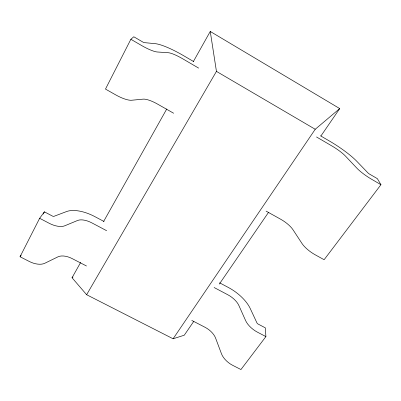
<?xml version="1.0" encoding="UTF-8"?>
<svg xmlns="http://www.w3.org/2000/svg" width="401" height="401" viewBox="0 0 401 401"><rect width="100%" height="100%" fill="white"/><g stroke="black" fill="none" stroke-linecap="round" stroke-linejoin="round"><path stroke-width="0.6" d="M86.501 266.003L72.135 258.58A14.276 7.819 26.8 0 0 57.98 256.83L44.777 263.277A14.797 8.13 24.3 0 1 29.383 261.517L20.05 256.75L39.644 218.294L44.396 211.833L52.436 216.054A1.519 0.737 25.5 0 0 53.97 216.319L66.581 211.548A29.418 14.276 27.6 0 1 94.801 216.595L104.075 221.517M193.758 61.634L183.628 55.704A33.328 6.506 30.4 0 0 155.202 43.664L144.285 42.621A1.724 0.336 29.6 0 1 142.726 41.97L133.799 36.772L130.861 39.278L105.483 89.087L115.849 94.947A16.732 4.647 28.6 0 0 131.568 100.25L143.177 99.137A16.105 4.436 29.7 0 1 157.508 104.065L173.653 113.247M43.263 214.054L44.396 211.833M193.823 321.276L184.26 335.216L173.102 338.78L86.631 294.715L72.045 277.758L80.626 262.46M103.618 221.492L166.761 108.962M193.427 61.438L210.254 31.458L339.722 108.581L320.95 135.939M86.631 294.715L216.445 71.378L210.254 31.458M173.102 338.78L315.226 129.277L339.722 108.581M219.317 284.103L268.54 212.345M20.05 256.75L21.133 255.216M219.623 282.84L228.385 287.487A28.396 13.258 36.2 0 1 250.249 308.549L256.961 322.94A1.444 0.662 38.1 0 0 258.119 324.063L265.312 327.838L265.903 336.589L240.946 369.542L232.58 365.271A14.07 7.328 39.2 0 1 221.472 353.772L215.583 338.073A13.799 7.283 37.1 0 0 205.081 327.306L191.738 320.404M320.509 135.804L330.003 141.358A32.025 5.985 33.5 0 1 357.025 161.523L368.058 172.996A1.629 0.301 34.2 0 0 369.501 174.074L377.371 178.661L380.95 184.691L324.123 259.723L315.141 254.765A15.408 4.952 35.9 0 1 301.978 243.462L293.001 229.758A15.103 4.912 34.7 0 0 280.65 219.222L266.074 211.111M72.045 277.758L73.007 276.956M39.644 218.294L49.223 223.302A15.233 7.429 25.6 0 0 64.726 225.808L77.634 220.46A14.697 7.133 27.7 0 1 91.859 222.886L106.651 230.705M265.903 336.589L257.347 332.118A14.471 6.672 38.1 0 1 245.643 320.655L238.871 305.492A14.19 6.627 36.2 0 0 227.828 294.77L214.099 287.512M130.861 39.278L141.528 45.478A17.318 3.408 29.6 0 0 157.262 51.985L168.255 52.716A16.647 3.248 30.4 0 1 182.565 58.711L198.67 68.12M380.95 184.691L371.567 179.237A16.341 3.018 34.2 0 1 356.905 168.204L345.577 156.205A16 2.987 33.5 0 0 331.883 145.944L316.509 136.967M216.445 71.378L315.226 129.277"/></g></svg>
